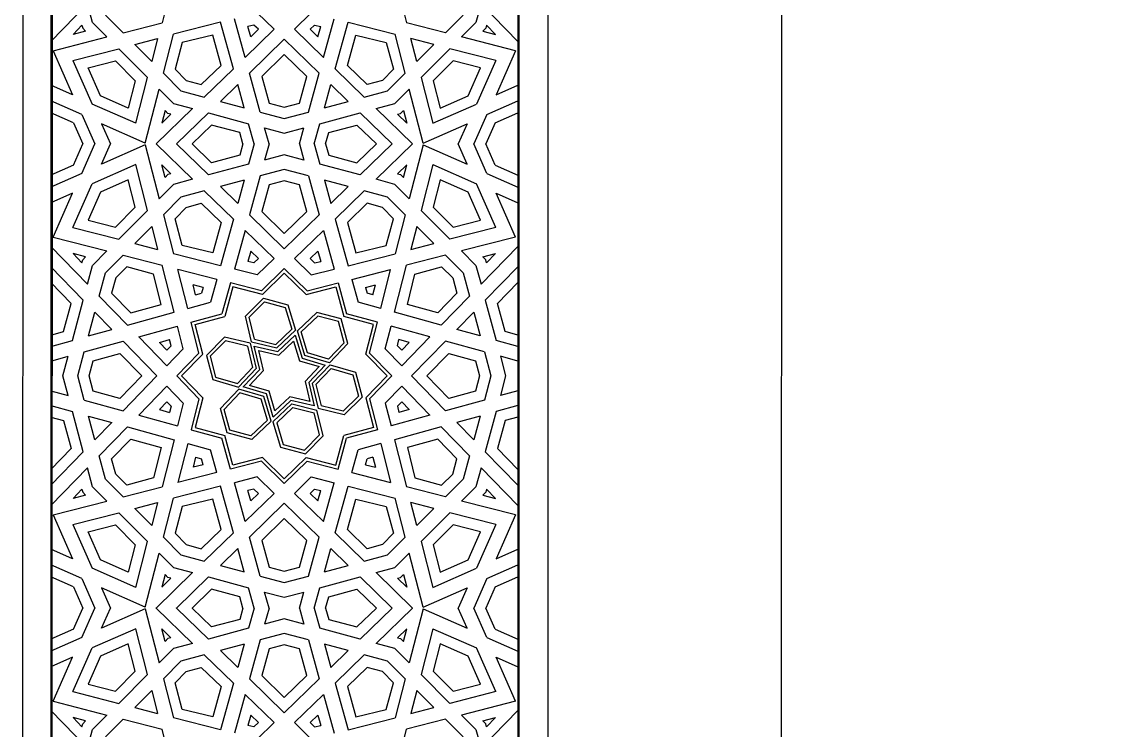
# Model space of a CAD drawing. Header units: inches. Extents: x 13054 to 48691, y 5623 to 20391.
# Drawn here: x 48358.98 to 48377.55, y 18855.07 to 18867.21 of the extents above; entities that cross this region are included whole.
import ezdxf

# ---------------------------------------------------------------- set-up
doc = ezdxf.new("R2010")
doc.units = ezdxf.units.IN
doc.header["$MEASUREMENT"] = 0

msp = doc.modelspace()

# ---------------------------------------------------------------- linework, layer by layer
at = {"transparency": 33554483}
for p, q in [((48359.01, 18889.046), (48358.984, 18793.533)), ((48359.51, 18888.546), (48359.484, 18793.533)), ((48372.006, 18876.043), (48371.984, 18793.53)), ((48367.484, 18873.069), (48367.484, 18865.116)), ((48367.484, 18873.069), (48367.484, 18865.116)), ((48361.595, 18868), (48361.391, 18867.194)), ((48365.374, 18868), (48365.578, 18867.194)), ((48359.484, 18866.871), (48360.113, 18867.519)), ((48360.2, 18867.196), (48360.113, 18867.519)), ((48366.856, 18867.519), (48366.769, 18867.196)), ((48367.484, 18866.871), (48366.856, 18867.519)), ((48360.446, 18866.95), (48360.2, 18867.196)), ((48360.721, 18867.021), (48360.419, 18867.322)), ((48360.721, 18867.021), (48361.391, 18867.194)), ((48362.392, 18867.203), (48361.586, 18866.999)), ((48362.613, 18866.404), (48362.392, 18867.203)), ((48362.813, 18866.598), (48362.629, 18867.262)), ((48363.309, 18867.081), (48363.021, 18867.361)), ((48363.66, 18867.081), (48363.948, 18867.361)), ((48364.156, 18866.598), (48364.34, 18867.262)), ((48364.356, 18866.404), (48364.577, 18867.203)), ((48364.577, 18867.203), (48365.383, 18866.999)), ((48366.248, 18867.021), (48365.578, 18867.194)), ((48366.55, 18867.322), (48366.248, 18867.021)), ((48366.769, 18867.196), (48366.523, 18866.95)), ((48359.864, 18866.993), (48360.018, 18867.15)), ((48360.081, 18867.049), (48359.864, 18866.993)), ((48360.018, 18867.15), (48360.031, 18867.099)), ((48360.031, 18867.099), (48360.081, 18867.049)), ((48362.813, 18866.598), (48363.309, 18867.081)), ((48362.965, 18867.154), (48362.861, 18867.127)), ((48362.909, 18866.954), (48362.861, 18867.127)), ((48362.909, 18866.954), (48363.04, 18867.081)), ((48363.04, 18867.081), (48362.965, 18867.154)), ((48364.156, 18866.598), (48363.66, 18867.081)), ((48363.929, 18867.081), (48364.004, 18867.154)), ((48364.06, 18866.954), (48363.929, 18867.081)), ((48364.004, 18867.154), (48364.108, 18867.127)), ((48364.06, 18866.954), (48364.108, 18867.127)), ((48366.937, 18867.099), (48366.888, 18867.049)), ((48366.888, 18867.049), (48367.105, 18866.993)), ((48366.951, 18867.15), (48366.937, 18867.099)), ((48367.105, 18866.993), (48366.951, 18867.15)), ((48359.523, 18866.71), (48360.446, 18866.95)), ((48360.921, 18866.82), (48361.314, 18866.922)), ((48361.212, 18866.529), (48360.921, 18866.82)), ((48361.314, 18866.922), (48361.212, 18866.529)), ((48361.412, 18866.329), (48361.586, 18866.999)), ((48361.737, 18866.854), (48361.614, 18866.396)), ((48362.26, 18866.982), (48361.737, 18866.854)), ((48362.403, 18866.462), (48362.26, 18866.982)), ((48362.887, 18866.33), (48363.484, 18866.911)), ((48364.082, 18866.33), (48363.484, 18866.911)), ((48364.566, 18866.462), (48364.708, 18866.982)), ((48364.708, 18866.982), (48365.232, 18866.854)), ((48365.232, 18866.854), (48365.355, 18866.396)), ((48365.556, 18866.329), (48365.383, 18866.999)), ((48365.757, 18866.529), (48365.655, 18866.922)), ((48366.048, 18866.82), (48365.655, 18866.922)), ((48366.048, 18866.82), (48365.757, 18866.529)), ((48367.446, 18866.71), (48366.523, 18866.95)), ((48359.523, 18866.71), (48359.853, 18865.96)), ((48359.862, 18866.546), (48360.647, 18866.749)), ((48361.141, 18866.255), (48360.647, 18866.749)), ((48363.484, 18866.649), (48363.098, 18866.273)), ((48363.871, 18866.273), (48363.484, 18866.649)), ((48366.322, 18866.749), (48365.828, 18866.255)), ((48367.107, 18866.546), (48366.322, 18866.749)), ((48367.446, 18866.71), (48367.116, 18865.96)), ((48359.862, 18866.546), (48360.191, 18865.799)), ((48360.123, 18866.419), (48360.59, 18866.54)), ((48360.59, 18866.54), (48360.932, 18866.198)), ((48362.063, 18866.133), (48362.403, 18866.462)), ((48364.906, 18866.133), (48364.566, 18866.462)), ((48366.379, 18866.54), (48366.036, 18866.198)), ((48366.846, 18866.419), (48366.379, 18866.54)), ((48367.107, 18866.546), (48366.778, 18865.799)), ((48360.333, 18865.941), (48360.123, 18866.419)), ((48361.412, 18866.329), (48361.714, 18866.027)), ((48361.614, 18866.396), (48361.803, 18866.204)), ((48362.114, 18865.92), (48362.613, 18866.404)), ((48363.072, 18865.663), (48362.887, 18866.33)), ((48363.098, 18866.273), (48363.224, 18865.817)), ((48363.745, 18865.817), (48363.871, 18866.273)), ((48363.897, 18865.663), (48364.082, 18866.33)), ((48364.855, 18865.92), (48364.356, 18866.404)), ((48365.355, 18866.396), (48365.166, 18866.204)), ((48365.254, 18866.027), (48365.556, 18866.329)), ((48366.636, 18865.941), (48366.846, 18866.419)), ((48359.853, 18865.96), (48359.484, 18866.125)), ((48360.932, 18866.198), (48360.811, 18865.731)), ((48360.938, 18865.47), (48361.141, 18866.255)), ((48361.803, 18866.204), (48362.063, 18866.133)), ((48362.389, 18865.846), (48362.688, 18866.136)), ((48362.798, 18865.736), (48362.688, 18866.136)), ((48364.171, 18865.736), (48364.281, 18866.136)), ((48364.58, 18865.846), (48364.281, 18866.136)), ((48365.166, 18866.204), (48364.906, 18866.133)), ((48365.828, 18866.255), (48366.031, 18865.47)), ((48366.036, 18866.198), (48366.157, 18865.731)), ((48367.116, 18865.96), (48367.484, 18866.125)), ((48360.811, 18865.731), (48360.333, 18865.941)), ((48361.102, 18865.131), (48361.341, 18866.054)), ((48361.341, 18866.054), (48361.588, 18865.808)), ((48361.714, 18866.027), (48362.114, 18865.92)), ((48364.855, 18865.92), (48365.254, 18866.027)), ((48365.381, 18865.808), (48365.627, 18866.054)), ((48365.867, 18865.131), (48365.627, 18866.054)), ((48366.157, 18865.731), (48366.636, 18865.941)), ((48360.013, 18865.621), (48359.484, 18865.857)), ((48360.938, 18865.47), (48360.191, 18865.799)), ((48361.287, 18865.116), (48361.91, 18865.721)), ((48361.588, 18865.808), (48361.91, 18865.721)), ((48362.389, 18865.846), (48362.798, 18865.736)), ((48363.224, 18865.817), (48363.484, 18865.747)), ((48363.484, 18865.747), (48363.745, 18865.817)), ((48364.171, 18865.736), (48364.58, 18865.846)), ((48365.058, 18865.721), (48365.381, 18865.808)), ((48365.682, 18865.116), (48365.058, 18865.721)), ((48366.031, 18865.47), (48366.778, 18865.799)), ((48366.956, 18865.621), (48367.484, 18865.857)), ((48359.499, 18865.645), (48359.484, 18865.652)), ((48359.871, 18865.479), (48359.484, 18865.652)), ((48360.013, 18865.621), (48360.239, 18865.116)), ((48361.441, 18865.689), (48361.385, 18865.472)), ((48361.385, 18865.472), (48361.542, 18865.626)), ((48361.491, 18865.639), (48361.441, 18865.689)), ((48361.542, 18865.626), (48361.491, 18865.639)), ((48361.637, 18865.116), (48362.185, 18865.648)), ((48362.185, 18865.648), (48362.874, 18865.463)), ((48363.072, 18865.663), (48363.484, 18865.552)), ((48363.484, 18865.552), (48363.897, 18865.663)), ((48364.095, 18865.463), (48364.784, 18865.648)), ((48365.331, 18865.116), (48364.784, 18865.648)), ((48365.426, 18865.626), (48365.478, 18865.639)), ((48365.584, 18865.472), (48365.426, 18865.626)), ((48365.478, 18865.639), (48365.528, 18865.689)), ((48365.528, 18865.689), (48365.584, 18865.472)), ((48366.956, 18865.621), (48366.73, 18865.116)), ((48367.098, 18865.479), (48367.484, 18865.652)), ((48359.871, 18865.479), (48360.033, 18865.116)), ((48360.352, 18865.461), (48360.506, 18865.116)), ((48361.102, 18865.131), (48360.352, 18865.461)), ((48362.239, 18865.439), (48361.907, 18865.116)), ((48362.722, 18865.31), (48362.239, 18865.439)), ((48362.97, 18865.116), (48362.874, 18865.463)), ((48363.148, 18865.39), (48363.484, 18865.3)), ((48363.224, 18865.116), (48363.148, 18865.39)), ((48363.484, 18865.3), (48363.821, 18865.39)), ((48363.745, 18865.116), (48363.821, 18865.39)), ((48363.999, 18865.116), (48364.095, 18865.463)), ((48364.247, 18865.31), (48364.729, 18865.439)), ((48364.729, 18865.439), (48365.062, 18865.116)), ((48365.867, 18865.131), (48366.617, 18865.461)), ((48366.617, 18865.461), (48366.463, 18865.116)), ((48367.098, 18865.479), (48366.936, 18865.116)), ((48362.775, 18865.116), (48362.722, 18865.31)), ((48364.193, 18865.116), (48364.247, 18865.31)), ((48359.871, 18864.752), (48360.033, 18865.116)), ((48360.013, 18864.61), (48360.239, 18865.116)), ((48360.033, 18865.117), (48360.033, 18865.116)), ((48360.238, 18865.117), (48360.239, 18865.116)), ((48360.352, 18864.771), (48360.506, 18865.116)), ((48361.102, 18865.101), (48360.352, 18864.771)), ((48360.506, 18865.117), (48360.506, 18865.116)), ((48361.102, 18865.101), (48361.341, 18864.177)), ((48361.287, 18865.116), (48361.288, 18865.117)), ((48361.287, 18865.116), (48361.91, 18864.51)), ((48361.637, 18865.116), (48361.638, 18865.117)), ((48361.637, 18865.116), (48362.185, 18864.584)), ((48361.908, 18865.117), (48361.907, 18865.116)), ((48362.239, 18864.792), (48361.907, 18865.116)), ((48362.775, 18865.116), (48362.722, 18864.922)), ((48362.97, 18865.116), (48362.874, 18864.768)), ((48362.97, 18865.116), (48362.97, 18865.117)), ((48363.224, 18865.116), (48363.148, 18864.841)), ((48363.224, 18865.116), (48363.223, 18865.117)), ((48363.745, 18865.116), (48363.746, 18865.117)), ((48363.745, 18865.116), (48363.821, 18864.841)), ((48363.999, 18865.116), (48363.999, 18865.117)), ((48363.999, 18865.116), (48364.095, 18864.768)), ((48364.193, 18865.116), (48364.247, 18864.922)), ((48364.729, 18864.792), (48365.062, 18865.116)), ((48365.331, 18865.116), (48364.784, 18864.584)), ((48365.682, 18865.116), (48365.058, 18864.51)), ((48365.061, 18865.117), (48365.062, 18865.116)), ((48365.331, 18865.116), (48365.33, 18865.117)), ((48365.867, 18865.101), (48365.627, 18864.177)), ((48365.682, 18865.116), (48365.681, 18865.117)), ((48365.867, 18865.101), (48366.617, 18864.771)), ((48366.463, 18865.117), (48366.463, 18865.116)), ((48366.617, 18864.771), (48366.463, 18865.116)), ((48366.73, 18865.117), (48366.73, 18865.116)), ((48366.956, 18864.61), (48366.73, 18865.116)), ((48366.936, 18865.117), (48366.936, 18865.116)), ((48367.098, 18864.752), (48366.936, 18865.116)), ((48367.484, 18865.116), (48367.484, 18857.162)), ((48367.484, 18865.116), (48367.484, 18857.162)), ((48362.722, 18864.922), (48362.239, 18864.792)), ((48363.484, 18864.932), (48363.148, 18864.841)), ((48363.821, 18864.841), (48363.484, 18864.932)), ((48364.247, 18864.922), (48364.729, 18864.792)), ((48359.871, 18864.752), (48359.484, 18864.58)), ((48360.013, 18864.61), (48359.484, 18864.374)), ((48360.938, 18864.762), (48360.191, 18864.433)), ((48361.141, 18863.977), (48360.938, 18864.762)), ((48361.441, 18864.542), (48361.385, 18864.759)), ((48361.385, 18864.759), (48361.542, 18864.606)), ((48361.491, 18864.592), (48361.441, 18864.542)), ((48361.542, 18864.606), (48361.491, 18864.592)), ((48362.874, 18864.768), (48362.185, 18864.584)), ((48363.484, 18864.679), (48363.072, 18864.568)), ((48363.897, 18864.568), (48363.484, 18864.679)), ((48364.784, 18864.584), (48364.095, 18864.768)), ((48365.584, 18864.759), (48365.426, 18864.606)), ((48365.426, 18864.606), (48365.478, 18864.592)), ((48365.478, 18864.592), (48365.528, 18864.542)), ((48365.528, 18864.542), (48365.584, 18864.759)), ((48366.031, 18864.762), (48365.828, 18863.977)), ((48366.031, 18864.762), (48366.778, 18864.433)), ((48366.956, 18864.61), (48367.484, 18864.374)), ((48367.098, 18864.752), (48367.484, 18864.58)), ((48359.862, 18863.685), (48360.191, 18864.433)), ((48360.811, 18864.501), (48360.333, 18864.29)), ((48360.932, 18864.034), (48360.811, 18864.501)), ((48361.588, 18864.424), (48361.341, 18864.177)), ((48361.91, 18864.51), (48361.588, 18864.424)), ((48362.798, 18864.495), (48362.389, 18864.385)), ((48362.798, 18864.495), (48362.688, 18864.095)), ((48363.072, 18864.568), (48362.887, 18863.901)), ((48363.224, 18864.415), (48363.098, 18863.958)), ((48363.484, 18864.485), (48363.224, 18864.415)), ((48363.745, 18864.415), (48363.484, 18864.485)), ((48363.871, 18863.958), (48363.745, 18864.415)), ((48363.897, 18864.568), (48364.082, 18863.901)), ((48364.58, 18864.385), (48364.171, 18864.495)), ((48364.171, 18864.495), (48364.281, 18864.095)), ((48365.381, 18864.424), (48365.058, 18864.51)), ((48365.627, 18864.177), (48365.381, 18864.424)), ((48366.157, 18864.501), (48366.036, 18864.034)), ((48366.636, 18864.29), (48366.157, 18864.501)), ((48367.107, 18863.685), (48366.778, 18864.433)), ((48359.853, 18864.271), (48359.484, 18864.107)), ((48359.523, 18863.521), (48359.853, 18864.271)), ((48360.333, 18864.29), (48360.123, 18863.812)), ((48362.114, 18864.312), (48361.714, 18864.205)), ((48362.114, 18864.312), (48362.613, 18863.827)), ((48362.389, 18864.385), (48362.688, 18864.095)), ((48364.58, 18864.385), (48364.281, 18864.095)), ((48364.855, 18864.312), (48364.356, 18863.827)), ((48365.254, 18864.205), (48364.855, 18864.312)), ((48366.846, 18863.812), (48366.636, 18864.29)), ((48367.116, 18864.271), (48367.484, 18864.107)), ((48367.446, 18863.521), (48367.116, 18864.271)), ((48360.59, 18863.691), (48360.932, 18864.034)), ((48361.714, 18864.205), (48361.412, 18863.903)), ((48361.803, 18864.027), (48362.063, 18864.099)), ((48362.063, 18864.099), (48362.403, 18863.769)), ((48364.906, 18864.099), (48364.566, 18863.769)), ((48365.166, 18864.027), (48364.906, 18864.099)), ((48365.556, 18863.903), (48365.254, 18864.205)), ((48366.036, 18864.034), (48366.379, 18863.691)), ((48360.647, 18863.482), (48361.141, 18863.977)), ((48361.412, 18863.903), (48361.586, 18863.232)), ((48361.614, 18863.835), (48361.803, 18864.027)), ((48362.887, 18863.901), (48363.484, 18863.321)), ((48363.098, 18863.958), (48363.484, 18863.583)), ((48363.484, 18863.583), (48363.871, 18863.958)), ((48364.082, 18863.901), (48363.484, 18863.321)), ((48365.355, 18863.835), (48365.166, 18864.027)), ((48365.556, 18863.903), (48365.383, 18863.232)), ((48366.322, 18863.482), (48365.828, 18863.977)), ((48359.862, 18863.685), (48360.647, 18863.482)), ((48360.123, 18863.812), (48360.59, 18863.691)), ((48360.921, 18863.411), (48361.212, 18863.702)), ((48361.212, 18863.702), (48361.314, 18863.309)), ((48361.737, 18863.377), (48361.614, 18863.835)), ((48362.403, 18863.769), (48362.26, 18863.249)), ((48362.613, 18863.827), (48362.392, 18863.029)), ((48364.356, 18863.827), (48364.577, 18863.029)), ((48364.566, 18863.769), (48364.708, 18863.249)), ((48365.232, 18863.377), (48365.355, 18863.835)), ((48365.757, 18863.702), (48365.655, 18863.309)), ((48366.048, 18863.411), (48365.757, 18863.702)), ((48367.107, 18863.685), (48366.322, 18863.482)), ((48366.379, 18863.691), (48366.846, 18863.812)), ((48359.523, 18863.521), (48360.446, 18863.282)), ((48362.813, 18863.633), (48362.629, 18862.969)), ((48362.813, 18863.633), (48363.309, 18863.151)), ((48364.156, 18863.633), (48363.66, 18863.151)), ((48364.156, 18863.633), (48364.34, 18862.969)), ((48367.446, 18863.521), (48366.523, 18863.282)), ((48359.484, 18863.36), (48360.113, 18862.713)), ((48360.921, 18863.411), (48361.314, 18863.309)), ((48362.26, 18863.249), (48361.737, 18863.377)), ((48364.708, 18863.249), (48365.232, 18863.377)), ((48365.655, 18863.309), (48366.048, 18863.411)), ((48367.484, 18863.36), (48366.856, 18862.713)), ((48360.081, 18863.182), (48359.864, 18863.239)), ((48359.864, 18863.239), (48360.018, 18863.081)), ((48360.018, 18863.081), (48360.031, 18863.132)), ((48360.031, 18863.132), (48360.081, 18863.182)), ((48360.2, 18863.035), (48360.446, 18863.282)), ((48360.419, 18862.909), (48360.721, 18863.211)), ((48360.721, 18863.211), (48361.391, 18863.037)), ((48362.392, 18863.029), (48361.586, 18863.232)), ((48362.909, 18863.277), (48362.861, 18863.104)), ((48362.965, 18863.078), (48362.861, 18863.104)), ((48362.909, 18863.277), (48363.04, 18863.151)), ((48363.04, 18863.151), (48362.965, 18863.078)), ((48363.309, 18863.151), (48363.021, 18862.87)), ((48363.66, 18863.151), (48363.948, 18862.87)), ((48364.06, 18863.277), (48363.929, 18863.151)), ((48363.929, 18863.151), (48364.004, 18863.078)), ((48364.004, 18863.078), (48364.108, 18863.104)), ((48364.06, 18863.277), (48364.108, 18863.104)), ((48364.577, 18863.029), (48365.383, 18863.232)), ((48366.248, 18863.211), (48365.578, 18863.037)), ((48366.248, 18863.211), (48366.55, 18862.909)), ((48366.523, 18863.282), (48366.769, 18863.035)), ((48366.888, 18863.182), (48367.105, 18863.239)), ((48366.937, 18863.132), (48366.888, 18863.182)), ((48366.951, 18863.081), (48366.937, 18863.132)), ((48367.105, 18863.239), (48366.951, 18863.081)), ((48359.484, 18863.01), (48360.04, 18862.438)), ((48360.113, 18862.713), (48360.2, 18863.035)), ((48360.788, 18863.009), (48360.596, 18862.82)), ((48361.246, 18862.887), (48360.788, 18863.009)), ((48361.595, 18862.231), (48361.391, 18863.037)), ((48361.83, 18862.296), (48361.662, 18862.962)), ((48362.327, 18862.793), (48361.662, 18862.962)), ((48363.021, 18862.87), (48362.629, 18862.969)), ((48363.484, 18862.98), (48363.093, 18862.6)), ((48363.484, 18862.98), (48363.876, 18862.6)), ((48363.948, 18862.87), (48364.34, 18862.969)), ((48364.642, 18862.793), (48365.307, 18862.962)), ((48365.139, 18862.296), (48365.307, 18862.962)), ((48365.374, 18862.231), (48365.578, 18863.037)), ((48365.723, 18862.887), (48366.181, 18863.009)), ((48366.181, 18863.009), (48366.373, 18862.82)), ((48366.769, 18863.035), (48366.856, 18862.713)), ((48367.484, 18863.01), (48366.929, 18862.438)), ((48359.831, 18862.384), (48359.484, 18862.74)), ((48360.311, 18862.509), (48360.419, 18862.909)), ((48360.596, 18862.82), (48360.525, 18862.56)), ((48361.374, 18862.363), (48361.246, 18862.887)), ((48362.327, 18862.793), (48362.219, 18862.404)), ((48362.564, 18862.734), (48362.417, 18862.206)), ((48363.093, 18862.6), (48362.564, 18862.734)), ((48363.484, 18862.902), (48363.11, 18862.538)), ((48363.484, 18862.902), (48363.859, 18862.538)), ((48363.876, 18862.6), (48364.405, 18862.734)), ((48364.405, 18862.734), (48364.551, 18862.206)), ((48364.642, 18862.793), (48364.75, 18862.404)), ((48365.595, 18862.363), (48365.723, 18862.887)), ((48366.373, 18862.82), (48366.444, 18862.56)), ((48366.55, 18862.909), (48366.657, 18862.509)), ((48367.138, 18862.384), (48367.484, 18862.74)), ((48360.525, 18862.56), (48360.854, 18862.22)), ((48361.965, 18862.529), (48361.921, 18862.702)), ((48362.095, 18862.658), (48361.921, 18862.702)), ((48361.965, 18862.529), (48362.067, 18862.557)), ((48362.095, 18862.658), (48362.067, 18862.557)), ((48362.603, 18862.666), (48362.463, 18862.16)), ((48363.11, 18862.538), (48362.603, 18862.666)), ((48363.859, 18862.538), (48364.366, 18862.666)), ((48364.366, 18862.666), (48364.506, 18862.16)), ((48364.874, 18862.658), (48365.048, 18862.702)), ((48364.874, 18862.658), (48364.902, 18862.557)), ((48365.004, 18862.529), (48364.902, 18862.557)), ((48365.004, 18862.529), (48365.048, 18862.702)), ((48366.444, 18862.56), (48366.115, 18862.22)), ((48359.702, 18861.902), (48359.831, 18862.384)), ((48359.855, 18861.749), (48360.04, 18862.438)), ((48360.311, 18862.509), (48360.796, 18862.01)), ((48360.854, 18862.22), (48361.374, 18862.363)), ((48361.83, 18862.296), (48362.219, 18862.404)), ((48362.819, 18862.165), (48363.131, 18862.474)), ((48362.881, 18862.147), (48363.147, 18862.411)), ((48363.131, 18862.474), (48363.547, 18862.361)), ((48363.147, 18862.411), (48363.502, 18862.315)), ((48363.547, 18862.361), (48363.678, 18861.924)), ((48365.139, 18862.296), (48364.75, 18862.404)), ((48366.115, 18862.22), (48365.595, 18862.363)), ((48366.657, 18862.509), (48366.173, 18862.01)), ((48366.929, 18862.438), (48367.114, 18861.749)), ((48367.267, 18861.902), (48367.138, 18862.384)), ((48360.128, 18861.825), (48360.238, 18862.234)), ((48360.238, 18862.234), (48360.528, 18861.936)), ((48360.796, 18862.01), (48361.595, 18862.231)), ((48361.89, 18862.06), (48362.417, 18862.206)), ((48363.502, 18862.315), (48363.614, 18861.941)), ((48364.041, 18862.229), (48363.71, 18861.915)), ((48364.458, 18862.119), (48364.041, 18862.229)), ((48365.079, 18862.06), (48364.551, 18862.206)), ((48366.173, 18862.01), (48365.374, 18862.231)), ((48366.731, 18862.234), (48366.441, 18861.936)), ((48366.731, 18862.234), (48366.841, 18861.825)), ((48360.99, 18861.81), (48361.654, 18861.994)), ((48361.753, 18861.603), (48361.654, 18861.994)), ((48362.023, 18861.53), (48361.89, 18862.06)), ((48361.958, 18862.02), (48362.463, 18862.16)), ((48362.086, 18861.514), (48361.958, 18862.02)), ((48362.925, 18861.722), (48362.819, 18862.165)), ((48362.972, 18861.769), (48362.881, 18862.147)), ((48364.057, 18862.167), (48363.773, 18861.898)), ((48364.413, 18862.072), (48364.057, 18862.167)), ((48364.511, 18861.71), (48364.413, 18862.072)), ((48364.573, 18861.694), (48364.458, 18862.119)), ((48365.011, 18862.02), (48364.506, 18862.16)), ((48364.883, 18861.514), (48365.011, 18862.02)), ((48364.945, 18861.53), (48365.079, 18862.06)), ((48365.216, 18861.603), (48365.315, 18861.994)), ((48365.979, 18861.81), (48365.315, 18861.994)), ((48359.484, 18861.841), (48359.702, 18861.902)), ((48360.128, 18861.825), (48360.528, 18861.936)), ((48360.99, 18861.81), (48361.473, 18861.314)), ((48362.459, 18861.804), (48362.149, 18861.493)), ((48362.901, 18861.699), (48362.459, 18861.804)), ((48363.339, 18861.681), (48363.614, 18861.941)), ((48363.356, 18861.619), (48363.678, 18861.924)), ((48363.372, 18861.557), (48363.673, 18861.841)), ((48363.673, 18861.841), (48363.791, 18861.445)), ((48363.836, 18861.49), (48363.71, 18861.915)), ((48363.881, 18861.536), (48363.773, 18861.898)), ((48365.979, 18861.81), (48365.496, 18861.314)), ((48366.841, 18861.825), (48366.441, 18861.936)), ((48367.484, 18861.841), (48367.267, 18861.902)), ((48359.484, 18861.647), (48359.855, 18861.749)), ((48360.055, 18861.551), (48360.722, 18861.736)), ((48360.722, 18861.736), (48361.303, 18861.139)), ((48361.346, 18861.714), (48361.519, 18861.762)), ((48361.346, 18861.714), (48361.473, 18861.583)), ((48361.473, 18861.583), (48361.546, 18861.658)), ((48361.546, 18861.658), (48361.519, 18861.762)), ((48362.476, 18861.742), (48362.212, 18861.476)), ((48362.855, 18861.652), (48362.476, 18861.742)), ((48362.855, 18861.652), (48362.942, 18861.284)), ((48362.901, 18861.699), (48363.004, 18861.268)), ((48362.925, 18861.722), (48363.356, 18861.619)), ((48362.97, 18861.653), (48363.372, 18861.557)), ((48363.066, 18861.251), (48362.97, 18861.653)), ((48362.972, 18861.769), (48363.339, 18861.681)), ((48363.389, 18861.495), (48363.645, 18861.738)), ((48363.645, 18861.738), (48363.745, 18861.4)), ((48364.244, 18861.428), (48364.511, 18861.71)), ((48364.261, 18861.364), (48364.573, 18861.694)), ((48365.423, 18861.658), (48365.45, 18861.762)), ((48365.496, 18861.583), (48365.423, 18861.658)), ((48365.623, 18861.714), (48365.45, 18861.762)), ((48365.623, 18861.714), (48365.496, 18861.583)), ((48366.247, 18861.736), (48365.666, 18861.139)), ((48366.914, 18861.551), (48366.247, 18861.736)), ((48367.484, 18861.647), (48367.114, 18861.749)), ((48359.484, 18861.393), (48359.782, 18861.476)), ((48359.692, 18861.139), (48359.782, 18861.476)), ((48359.944, 18861.139), (48360.055, 18861.551)), ((48360.208, 18861.399), (48360.665, 18861.525)), ((48360.665, 18861.525), (48361.041, 18861.139)), ((48361.473, 18861.314), (48361.753, 18861.603)), ((48361.643, 18861.139), (48362.023, 18861.53)), ((48361.722, 18861.139), (48362.086, 18861.514)), ((48362.149, 18861.493), (48362.262, 18861.076)), ((48362.212, 18861.476), (48362.308, 18861.121)), ((48363.046, 18861.577), (48363.389, 18861.495)), ((48363.128, 18861.234), (48363.046, 18861.577)), ((48363.791, 18861.445), (48364.187, 18861.327)), ((48364.261, 18861.364), (48363.836, 18861.49)), ((48364.244, 18861.428), (48363.881, 18861.536)), ((48365.247, 18861.139), (48364.883, 18861.514)), ((48365.326, 18861.139), (48364.945, 18861.53)), ((48365.496, 18861.314), (48365.216, 18861.603)), ((48365.928, 18861.139), (48366.304, 18861.525)), ((48366.304, 18861.525), (48366.76, 18861.399)), ((48366.914, 18861.551), (48367.025, 18861.139)), ((48367.187, 18861.476), (48367.277, 18861.139)), ((48367.484, 18861.393), (48367.187, 18861.476)), ((48360.139, 18861.139), (48360.208, 18861.399)), ((48362.942, 18861.284), (48362.683, 18861.01)), ((48363.004, 18861.268), (48362.7, 18860.946)), ((48362.782, 18860.951), (48363.066, 18861.251)), ((48363.745, 18861.4), (48364.083, 18861.299)), ((48364.083, 18861.299), (48363.841, 18861.043)), ((48364.187, 18861.327), (48363.903, 18861.027)), ((48364.269, 18861.332), (48363.965, 18861.01)), ((48364.286, 18861.268), (48364.027, 18860.994)), ((48364.269, 18861.332), (48364.705, 18861.202)), ((48364.286, 18861.268), (48364.659, 18861.157)), ((48366.76, 18861.399), (48366.83, 18861.139)), ((48359.782, 18860.802), (48359.692, 18861.139)), ((48360.055, 18860.726), (48359.944, 18861.139)), ((48360.208, 18860.879), (48360.139, 18861.139)), ((48361.041, 18861.139), (48360.665, 18860.752)), ((48360.722, 18860.542), (48361.303, 18861.139)), ((48361.643, 18861.139), (48362.023, 18860.747)), ((48361.722, 18861.139), (48362.086, 18860.764)), ((48362.262, 18861.076), (48362.7, 18860.946)), ((48362.308, 18861.121), (48362.683, 18861.01)), ((48362.886, 18860.978), (48363.128, 18861.234)), ((48364.659, 18861.157), (48364.755, 18860.794)), ((48364.705, 18861.202), (48364.818, 18860.777)), ((48365.247, 18861.139), (48364.883, 18860.764)), ((48365.326, 18861.139), (48364.945, 18860.747)), ((48366.247, 18860.542), (48365.666, 18861.139)), ((48366.304, 18860.752), (48365.928, 18861.139)), ((48366.83, 18861.139), (48366.76, 18860.879)), ((48367.025, 18861.139), (48366.914, 18860.726)), ((48367.277, 18861.139), (48367.187, 18860.802)), ((48359.484, 18860.884), (48359.782, 18860.802)), ((48360.665, 18860.752), (48360.208, 18860.879)), ((48360.99, 18860.467), (48361.473, 18860.964)), ((48361.473, 18860.964), (48361.753, 18860.675)), ((48362.394, 18860.582), (48362.708, 18860.914)), ((48363.133, 18860.787), (48362.708, 18860.914)), ((48363.178, 18860.833), (48362.782, 18860.951)), ((48363.223, 18860.878), (48362.886, 18860.978)), ((48363.324, 18860.54), (48363.223, 18860.878)), ((48363.841, 18861.043), (48363.923, 18860.701)), ((48363.903, 18861.027), (48363.999, 18860.625)), ((48363.965, 18861.01), (48364.067, 18860.579)), ((48364.027, 18860.994), (48364.114, 18860.626)), ((48365.496, 18860.964), (48365.216, 18860.675)), ((48365.979, 18860.467), (48365.496, 18860.964)), ((48366.76, 18860.879), (48366.304, 18860.752)), ((48367.484, 18860.884), (48367.187, 18860.802)), ((48360.055, 18860.726), (48360.722, 18860.542)), ((48361.346, 18860.564), (48361.473, 18860.694)), ((48361.473, 18860.694), (48361.546, 18860.619)), ((48362.023, 18860.747), (48361.89, 18860.218)), ((48362.086, 18860.764), (48361.958, 18860.258)), ((48362.457, 18860.566), (48362.725, 18860.85)), ((48363.088, 18860.742), (48362.725, 18860.85)), ((48363.195, 18860.38), (48363.088, 18860.742)), ((48363.259, 18860.363), (48363.133, 18860.787)), ((48363.296, 18860.436), (48363.178, 18860.833)), ((48363.597, 18860.72), (48363.296, 18860.436)), ((48363.58, 18860.782), (48363.324, 18860.54)), ((48363.923, 18860.701), (48363.58, 18860.782)), ((48363.999, 18860.625), (48363.597, 18860.72)), ((48364.755, 18860.794), (48364.494, 18860.535)), ((48364.818, 18860.777), (48364.512, 18860.473)), ((48364.883, 18860.764), (48365.011, 18860.258)), ((48364.945, 18860.747), (48365.079, 18860.218)), ((48365.496, 18860.694), (48365.423, 18860.619)), ((48365.623, 18860.564), (48365.496, 18860.694)), ((48366.914, 18860.726), (48366.247, 18860.542)), ((48359.484, 18860.631), (48359.855, 18860.528)), ((48360.04, 18859.839), (48359.855, 18860.528)), ((48361.346, 18860.564), (48361.519, 18860.516)), ((48361.546, 18860.619), (48361.519, 18860.516)), ((48361.753, 18860.675), (48361.654, 18860.283)), ((48362.505, 18860.165), (48362.394, 18860.582)), ((48362.551, 18860.211), (48362.457, 18860.566)), ((48363.291, 18860.354), (48363.613, 18860.659)), ((48363.355, 18860.337), (48363.63, 18860.597)), ((48363.613, 18860.659), (48364.044, 18860.556)), ((48363.63, 18860.597), (48363.997, 18860.509)), ((48364.088, 18860.129), (48363.997, 18860.509)), ((48364.15, 18860.111), (48364.044, 18860.556)), ((48364.512, 18860.473), (48364.067, 18860.579)), ((48364.494, 18860.535), (48364.114, 18860.626)), ((48365.216, 18860.675), (48365.315, 18860.283)), ((48365.423, 18860.619), (48365.45, 18860.516)), ((48365.623, 18860.564), (48365.45, 18860.516)), ((48367.114, 18860.528), (48366.929, 18859.839)), ((48367.484, 18860.631), (48367.114, 18860.528)), ((48359.484, 18860.436), (48359.702, 18860.376)), ((48359.702, 18860.376), (48359.831, 18859.894)), ((48360.238, 18860.043), (48360.128, 18860.453)), ((48360.128, 18860.453), (48360.528, 18860.342)), ((48360.238, 18860.043), (48360.528, 18860.342)), ((48360.99, 18860.467), (48361.654, 18860.283)), ((48363.195, 18860.38), (48362.913, 18860.112)), ((48363.259, 18860.363), (48362.929, 18860.05)), ((48363.291, 18860.354), (48363.421, 18859.918)), ((48363.355, 18860.337), (48363.466, 18859.964)), ((48365.979, 18860.467), (48365.315, 18860.283)), ((48366.841, 18860.453), (48366.441, 18860.342)), ((48366.731, 18860.043), (48366.441, 18860.342)), ((48366.841, 18860.453), (48366.731, 18860.043)), ((48367.267, 18860.376), (48367.138, 18859.894)), ((48367.484, 18860.436), (48367.267, 18860.376)), ((48360.311, 18859.769), (48360.796, 18860.268)), ((48360.796, 18860.268), (48361.595, 18860.047)), ((48361.89, 18860.218), (48362.417, 18860.072)), ((48361.958, 18860.258), (48362.463, 18860.118)), ((48362.929, 18860.05), (48362.505, 18860.165)), ((48362.913, 18860.112), (48362.551, 18860.211)), ((48365.011, 18860.258), (48364.506, 18860.118)), ((48365.079, 18860.218), (48364.551, 18860.072)), ((48366.173, 18860.268), (48365.374, 18860.047)), ((48366.657, 18859.769), (48366.173, 18860.268)), ((48360.525, 18859.717), (48360.854, 18860.058)), ((48360.854, 18860.058), (48361.374, 18859.915)), ((48361.595, 18860.047), (48361.391, 18859.24)), ((48361.83, 18859.981), (48361.662, 18859.316)), ((48361.83, 18859.981), (48362.219, 18859.874)), ((48362.564, 18859.544), (48362.417, 18860.072)), ((48362.603, 18859.612), (48362.463, 18860.118)), ((48363.466, 18859.964), (48363.829, 18859.868)), ((48363.829, 18859.868), (48364.088, 18860.129)), ((48363.846, 18859.805), (48364.15, 18860.111)), ((48364.366, 18859.612), (48364.506, 18860.118)), ((48364.405, 18859.544), (48364.551, 18860.072)), ((48365.139, 18859.981), (48364.75, 18859.874)), ((48365.139, 18859.981), (48365.307, 18859.316)), ((48365.374, 18860.047), (48365.578, 18859.24)), ((48366.115, 18860.058), (48365.595, 18859.915)), ((48366.444, 18859.717), (48366.115, 18860.058)), ((48359.831, 18859.894), (48359.484, 18859.537)), ((48359.484, 18859.268), (48360.04, 18859.839)), ((48360.419, 18859.369), (48360.311, 18859.769)), ((48361.374, 18859.915), (48361.246, 18859.391)), ((48362.327, 18859.484), (48362.219, 18859.874)), ((48363.421, 18859.918), (48363.846, 18859.805)), ((48364.642, 18859.484), (48364.75, 18859.874)), ((48365.595, 18859.915), (48365.723, 18859.391)), ((48366.657, 18859.769), (48366.55, 18859.369)), ((48367.484, 18859.268), (48366.929, 18859.839)), ((48367.138, 18859.894), (48367.484, 18859.537)), ((48360.596, 18859.458), (48360.525, 18859.717)), ((48361.965, 18859.749), (48361.921, 18859.575)), ((48362.095, 18859.619), (48361.921, 18859.575)), ((48361.965, 18859.749), (48362.067, 18859.721)), ((48362.095, 18859.619), (48362.067, 18859.721)), ((48363.093, 18859.678), (48362.564, 18859.544)), ((48363.11, 18859.74), (48362.603, 18859.612)), ((48363.484, 18859.297), (48363.093, 18859.678)), ((48363.484, 18859.376), (48363.11, 18859.74)), ((48363.484, 18859.376), (48363.859, 18859.74)), ((48363.484, 18859.297), (48363.876, 18859.678)), ((48363.859, 18859.74), (48364.366, 18859.612)), ((48363.876, 18859.678), (48364.405, 18859.544)), ((48364.874, 18859.619), (48364.902, 18859.721)), ((48364.874, 18859.619), (48365.048, 18859.575)), ((48365.004, 18859.749), (48364.902, 18859.721)), ((48365.004, 18859.749), (48365.048, 18859.575)), ((48366.373, 18859.458), (48366.444, 18859.717)), ((48359.484, 18858.918), (48360.113, 18859.565)), ((48360.2, 18859.242), (48360.113, 18859.565)), ((48360.788, 18859.269), (48360.596, 18859.458)), ((48361.246, 18859.391), (48360.788, 18859.269)), ((48362.327, 18859.484), (48361.662, 18859.316)), ((48363.021, 18859.408), (48362.629, 18859.309)), ((48363.309, 18859.127), (48363.021, 18859.408)), ((48363.66, 18859.127), (48363.948, 18859.408)), ((48363.948, 18859.408), (48364.34, 18859.309)), ((48364.642, 18859.484), (48365.307, 18859.316)), ((48365.723, 18859.391), (48366.181, 18859.269)), ((48366.181, 18859.269), (48366.373, 18859.458)), ((48366.856, 18859.565), (48366.769, 18859.242)), ((48367.484, 18858.918), (48366.856, 18859.565)), ((48360.446, 18858.996), (48360.2, 18859.242)), ((48360.721, 18859.067), (48360.419, 18859.369)), ((48360.721, 18859.067), (48361.391, 18859.24)), ((48362.392, 18859.249), (48361.586, 18859.045)), ((48362.613, 18858.451), (48362.392, 18859.249)), ((48362.813, 18858.645), (48362.629, 18859.309)), ((48364.156, 18858.645), (48364.34, 18859.309)), ((48364.356, 18858.451), (48364.577, 18859.249)), ((48364.577, 18859.249), (48365.383, 18859.045)), ((48366.248, 18859.067), (48365.578, 18859.24)), ((48366.55, 18859.369), (48366.248, 18859.067)), ((48366.769, 18859.242), (48366.523, 18858.996)), ((48359.864, 18859.039), (48360.018, 18859.197)), ((48360.081, 18859.095), (48359.864, 18859.039)), ((48360.018, 18859.197), (48360.031, 18859.145)), ((48360.031, 18859.145), (48360.081, 18859.095)), ((48361.412, 18858.375), (48361.586, 18859.045)), ((48362.26, 18859.028), (48361.737, 18858.9)), ((48362.403, 18858.508), (48362.26, 18859.028)), ((48362.813, 18858.645), (48363.309, 18859.127)), ((48362.965, 18859.2), (48362.861, 18859.174)), ((48362.909, 18859), (48362.861, 18859.174)), ((48362.909, 18859), (48363.04, 18859.127)), ((48363.04, 18859.127), (48362.965, 18859.2)), ((48364.156, 18858.645), (48363.66, 18859.127)), ((48363.929, 18859.127), (48364.004, 18859.2)), ((48364.06, 18859), (48363.929, 18859.127)), ((48364.004, 18859.2), (48364.108, 18859.174)), ((48364.06, 18859), (48364.108, 18859.174)), ((48364.566, 18858.508), (48364.708, 18859.028)), ((48364.708, 18859.028), (48365.232, 18858.9)), ((48365.556, 18858.375), (48365.383, 18859.045)), ((48366.937, 18859.145), (48366.888, 18859.095)), ((48366.888, 18859.095), (48367.105, 18859.039)), ((48366.951, 18859.197), (48366.937, 18859.145)), ((48367.105, 18859.039), (48366.951, 18859.197)), ((48359.523, 18858.757), (48360.446, 18858.996)), ((48360.921, 18858.867), (48361.314, 18858.968)), ((48361.212, 18858.575), (48360.921, 18858.867)), ((48361.314, 18858.968), (48361.212, 18858.575)), ((48361.737, 18858.9), (48361.614, 18858.443)), ((48362.887, 18858.376), (48363.484, 18858.957)), ((48364.082, 18858.376), (48363.484, 18858.957)), ((48365.232, 18858.9), (48365.355, 18858.443)), ((48365.757, 18858.575), (48365.655, 18858.968)), ((48366.048, 18858.867), (48365.655, 18858.968)), ((48366.048, 18858.867), (48365.757, 18858.575)), ((48367.446, 18858.757), (48366.523, 18858.996)), ((48359.523, 18858.757), (48359.853, 18858.007)), ((48359.862, 18858.592), (48360.647, 18858.796)), ((48361.141, 18858.301), (48360.647, 18858.796)), ((48363.484, 18858.695), (48363.098, 18858.319)), ((48363.871, 18858.319), (48363.484, 18858.695)), ((48366.322, 18858.796), (48365.828, 18858.301)), ((48367.107, 18858.592), (48366.322, 18858.796)), ((48367.446, 18858.757), (48367.116, 18858.007)), ((48359.862, 18858.592), (48360.191, 18857.845)), ((48360.123, 18858.466), (48360.59, 18858.587)), ((48360.333, 18857.987), (48360.123, 18858.466)), ((48360.59, 18858.587), (48360.932, 18858.244)), ((48362.063, 18858.179), (48362.403, 18858.508)), ((48364.906, 18858.179), (48364.566, 18858.508)), ((48366.379, 18858.587), (48366.036, 18858.244)), ((48366.846, 18858.466), (48366.379, 18858.587)), ((48366.636, 18857.987), (48366.846, 18858.466)), ((48367.107, 18858.592), (48366.778, 18857.845)), ((48360.938, 18857.516), (48361.141, 18858.301)), ((48361.412, 18858.375), (48361.714, 18858.073)), ((48361.614, 18858.443), (48361.803, 18858.251)), ((48362.114, 18857.966), (48362.613, 18858.451)), ((48363.072, 18857.709), (48362.887, 18858.376)), ((48363.098, 18858.319), (48363.224, 18857.863)), ((48363.745, 18857.863), (48363.871, 18858.319)), ((48363.897, 18857.709), (48364.082, 18858.376)), ((48364.855, 18857.966), (48364.356, 18858.451)), ((48365.355, 18858.443), (48365.166, 18858.251)), ((48365.254, 18858.073), (48365.556, 18858.375)), ((48365.828, 18858.301), (48366.031, 18857.516)), ((48359.853, 18858.007), (48359.484, 18858.171)), ((48360.932, 18858.244), (48360.811, 18857.777)), ((48361.102, 18857.177), (48361.341, 18858.101)), ((48361.341, 18858.101), (48361.588, 18857.854)), ((48361.803, 18858.251), (48362.063, 18858.179)), ((48362.389, 18857.892), (48362.688, 18858.183)), ((48362.798, 18857.783), (48362.688, 18858.183)), ((48364.171, 18857.783), (48364.281, 18858.183)), ((48364.58, 18857.892), (48364.281, 18858.183)), ((48365.166, 18858.251), (48364.906, 18858.179)), ((48365.381, 18857.854), (48365.627, 18858.101)), ((48365.867, 18857.177), (48365.627, 18858.101)), ((48366.036, 18858.244), (48366.157, 18857.777)), ((48367.116, 18858.007), (48367.484, 18858.171)), ((48360.013, 18857.667), (48359.484, 18857.904)), ((48360.811, 18857.777), (48360.333, 18857.987)), ((48361.714, 18858.073), (48362.114, 18857.966)), ((48364.855, 18857.966), (48365.254, 18858.073)), ((48366.157, 18857.777), (48366.636, 18857.987)), ((48366.956, 18857.667), (48367.484, 18857.904)), ((48360.938, 18857.516), (48360.191, 18857.845)), ((48361.287, 18857.162), (48361.91, 18857.768)), ((48361.441, 18857.736), (48361.385, 18857.519)), ((48361.491, 18857.686), (48361.441, 18857.736)), ((48361.588, 18857.854), (48361.91, 18857.768)), ((48362.389, 18857.892), (48362.798, 18857.783)), ((48363.224, 18857.863), (48363.484, 18857.793)), ((48363.484, 18857.793), (48363.745, 18857.863)), ((48364.171, 18857.783), (48364.58, 18857.892)), ((48365.058, 18857.768), (48365.381, 18857.854)), ((48365.682, 18857.162), (48365.058, 18857.768)), ((48365.478, 18857.686), (48365.528, 18857.736)), ((48365.528, 18857.736), (48365.584, 18857.519)), ((48366.031, 18857.516), (48366.778, 18857.845)), ((48359.499, 18857.691), (48359.484, 18857.698)), ((48359.871, 18857.525), (48359.484, 18857.698)), ((48360.013, 18857.667), (48360.239, 18857.162)), ((48361.385, 18857.519), (48361.542, 18857.672)), ((48361.542, 18857.672), (48361.491, 18857.686)), ((48361.637, 18857.162), (48362.185, 18857.694)), ((48362.185, 18857.694), (48362.874, 18857.51)), ((48363.072, 18857.709), (48363.484, 18857.599)), ((48363.484, 18857.599), (48363.897, 18857.709)), ((48364.095, 18857.51), (48364.784, 18857.694)), ((48365.331, 18857.162), (48364.784, 18857.694)), ((48365.426, 18857.672), (48365.478, 18857.686)), ((48365.584, 18857.519), (48365.426, 18857.672)), ((48366.956, 18857.667), (48366.73, 18857.162)), ((48367.098, 18857.525), (48367.484, 18857.698)), ((48359.871, 18857.525), (48360.033, 18857.162)), ((48360.352, 18857.507), (48360.506, 18857.162)), ((48361.102, 18857.177), (48360.352, 18857.507)), ((48362.239, 18857.485), (48361.907, 18857.162)), ((48362.722, 18857.356), (48362.239, 18857.485)), ((48362.775, 18857.162), (48362.722, 18857.356)), ((48362.97, 18857.162), (48362.874, 18857.51)), ((48363.148, 18857.436), (48363.484, 18857.346)), ((48363.224, 18857.162), (48363.148, 18857.436)), ((48363.484, 18857.346), (48363.821, 18857.436)), ((48363.745, 18857.162), (48363.821, 18857.436)), ((48363.999, 18857.162), (48364.095, 18857.51)), ((48364.193, 18857.162), (48364.247, 18857.356)), ((48364.247, 18857.356), (48364.729, 18857.485)), ((48364.729, 18857.485), (48365.062, 18857.162)), ((48365.867, 18857.177), (48366.617, 18857.507)), ((48366.617, 18857.507), (48366.463, 18857.162)), ((48367.098, 18857.525), (48366.936, 18857.162)), ((48359.871, 18856.799), (48360.033, 18857.162)), ((48360.013, 18856.657), (48360.239, 18857.162)), ((48360.033, 18857.163), (48360.033, 18857.162)), ((48360.238, 18857.163), (48360.239, 18857.162)), ((48360.352, 18856.817), (48360.506, 18857.162)), ((48360.506, 18857.163), (48360.506, 18857.162)), ((48361.287, 18857.162), (48361.288, 18857.163)), ((48361.287, 18857.162), (48361.91, 18856.556)), ((48361.637, 18857.162), (48361.638, 18857.163)), ((48361.637, 18857.162), (48362.185, 18856.63)), ((48361.908, 18857.163), (48361.907, 18857.162)), ((48362.239, 18856.839), (48361.907, 18857.162)), ((48362.775, 18857.162), (48362.722, 18856.968)), ((48362.97, 18857.162), (48362.874, 18856.814)), ((48362.97, 18857.162), (48362.97, 18857.163)), ((48363.224, 18857.162), (48363.148, 18856.888)), ((48363.224, 18857.162), (48363.223, 18857.163)), ((48363.745, 18857.162), (48363.746, 18857.163)), ((48363.745, 18857.162), (48363.821, 18856.888)), ((48363.999, 18857.162), (48363.999, 18857.163)), ((48363.999, 18857.162), (48364.095, 18856.814)), ((48364.193, 18857.162), (48364.247, 18856.968)), ((48364.729, 18856.839), (48365.062, 18857.162)), ((48365.331, 18857.162), (48364.784, 18856.63)), ((48365.682, 18857.162), (48365.058, 18856.556)), ((48365.061, 18857.163), (48365.062, 18857.162)), ((48365.331, 18857.162), (48365.33, 18857.163)), ((48365.682, 18857.162), (48365.681, 18857.163)), ((48366.463, 18857.163), (48366.463, 18857.162)), ((48366.617, 18856.817), (48366.463, 18857.162)), ((48366.73, 18857.163), (48366.73, 18857.162)), ((48366.956, 18856.657), (48366.73, 18857.162)), ((48366.936, 18857.163), (48366.936, 18857.162)), ((48367.098, 18856.799), (48366.936, 18857.162)), ((48367.484, 18857.162), (48367.484, 18849.208)), ((48367.484, 18857.162), (48367.484, 18849.208)), ((48361.102, 18857.147), (48360.352, 18856.817)), ((48361.102, 18857.147), (48361.341, 18856.223)), ((48363.484, 18856.978), (48363.148, 18856.888)), ((48363.821, 18856.888), (48363.484, 18856.978)), ((48365.867, 18857.147), (48365.627, 18856.223)), ((48365.867, 18857.147), (48366.617, 18856.817)), ((48359.871, 18856.799), (48359.484, 18856.626)), ((48360.938, 18856.808), (48360.191, 18856.479)), ((48361.141, 18856.023), (48360.938, 18856.808)), ((48361.441, 18856.588), (48361.385, 18856.805)), ((48361.385, 18856.805), (48361.542, 18856.652)), ((48362.874, 18856.814), (48362.185, 18856.63)), ((48362.722, 18856.968), (48362.239, 18856.839)), ((48364.784, 18856.63), (48364.095, 18856.814)), ((48364.247, 18856.968), (48364.729, 18856.839)), ((48365.584, 18856.805), (48365.426, 18856.652)), ((48365.528, 18856.588), (48365.584, 18856.805)), ((48366.031, 18856.808), (48365.828, 18856.023)), ((48366.031, 18856.808), (48366.778, 18856.479)), ((48367.098, 18856.799), (48367.484, 18856.626)), ((48360.013, 18856.657), (48359.484, 18856.42)), ((48361.491, 18856.638), (48361.441, 18856.588)), ((48361.542, 18856.652), (48361.491, 18856.638)), ((48363.072, 18856.615), (48362.887, 18855.948)), ((48363.484, 18856.725), (48363.072, 18856.615)), ((48363.897, 18856.615), (48363.484, 18856.725)), ((48363.897, 18856.615), (48364.082, 18855.948)), ((48365.426, 18856.652), (48365.478, 18856.638)), ((48365.478, 18856.638), (48365.528, 18856.588)), ((48366.956, 18856.657), (48367.484, 18856.42)), ((48359.862, 18855.732), (48360.191, 18856.479)), ((48360.811, 18856.547), (48360.333, 18856.337)), ((48360.932, 18856.08), (48360.811, 18856.547)), ((48361.588, 18856.47), (48361.341, 18856.223)), ((48361.91, 18856.556), (48361.588, 18856.47)), ((48362.798, 18856.541), (48362.389, 18856.432)), ((48362.389, 18856.432), (48362.688, 18856.142)), ((48362.798, 18856.541), (48362.688, 18856.142)), ((48363.224, 18856.461), (48363.098, 18856.005)), ((48363.484, 18856.531), (48363.224, 18856.461)), ((48363.745, 18856.461), (48363.484, 18856.531)), ((48363.871, 18856.005), (48363.745, 18856.461)), ((48364.58, 18856.432), (48364.171, 18856.541)), ((48364.171, 18856.541), (48364.281, 18856.142)), ((48364.58, 18856.432), (48364.281, 18856.142)), ((48365.381, 18856.47), (48365.058, 18856.556)), ((48365.627, 18856.223), (48365.381, 18856.47)), ((48366.157, 18856.547), (48366.036, 18856.08)), ((48366.636, 18856.337), (48366.157, 18856.547)), ((48367.107, 18855.732), (48366.778, 18856.479)), ((48359.853, 18856.318), (48359.484, 18856.153)), ((48359.523, 18855.567), (48359.853, 18856.318)), ((48360.333, 18856.337), (48360.123, 18855.858)), ((48361.714, 18856.251), (48361.412, 18855.949)), ((48362.114, 18856.358), (48361.714, 18856.251)), ((48362.114, 18856.358), (48362.613, 18855.873)), ((48364.855, 18856.358), (48364.356, 18855.873)), ((48365.254, 18856.251), (48364.855, 18856.358)), ((48365.556, 18855.949), (48365.254, 18856.251)), ((48366.846, 18855.858), (48366.636, 18856.337)), ((48367.116, 18856.318), (48367.484, 18856.153)), ((48367.446, 18855.567), (48367.116, 18856.318)), ((48360.59, 18855.737), (48360.932, 18856.08)), ((48361.614, 18855.881), (48361.803, 18856.073)), ((48361.803, 18856.073), (48362.063, 18856.145)), ((48362.063, 18856.145), (48362.403, 18855.816)), ((48364.906, 18856.145), (48364.566, 18855.816)), ((48365.166, 18856.073), (48364.906, 18856.145)), ((48365.355, 18855.881), (48365.166, 18856.073)), ((48366.036, 18856.08), (48366.379, 18855.737)), ((48360.123, 18855.858), (48360.59, 18855.737)), ((48360.647, 18855.528), (48361.141, 18856.023)), ((48361.412, 18855.949), (48361.586, 18855.279)), ((48361.737, 18855.424), (48361.614, 18855.881)), ((48362.613, 18855.873), (48362.392, 18855.075)), ((48362.887, 18855.948), (48363.484, 18855.367)), ((48363.098, 18856.005), (48363.484, 18855.629)), ((48363.484, 18855.629), (48363.871, 18856.005)), ((48364.082, 18855.948), (48363.484, 18855.367)), ((48364.356, 18855.873), (48364.577, 18855.075)), ((48365.232, 18855.424), (48365.355, 18855.881)), ((48365.556, 18855.949), (48365.383, 18855.279)), ((48366.322, 18855.528), (48365.828, 18856.023)), ((48366.379, 18855.737), (48366.846, 18855.858)), ((48359.862, 18855.732), (48360.647, 18855.528)), ((48360.921, 18855.457), (48361.212, 18855.749)), ((48361.212, 18855.749), (48361.314, 18855.356)), ((48362.403, 18855.816), (48362.26, 18855.296)), ((48362.813, 18855.679), (48362.629, 18855.015)), ((48362.813, 18855.679), (48363.309, 18855.197)), ((48364.156, 18855.679), (48363.66, 18855.197)), ((48364.156, 18855.679), (48364.34, 18855.015)), ((48364.566, 18855.816), (48364.708, 18855.296)), ((48365.757, 18855.749), (48365.655, 18855.356)), ((48366.048, 18855.457), (48365.757, 18855.749)), ((48367.107, 18855.732), (48366.322, 18855.528)), ((48359.523, 18855.567), (48360.446, 18855.328)), ((48367.446, 18855.567), (48366.523, 18855.328)), ((48359.484, 18855.406), (48360.113, 18854.759)), ((48360.2, 18855.082), (48360.446, 18855.328)), ((48360.921, 18855.457), (48361.314, 18855.356)), ((48362.26, 18855.296), (48361.737, 18855.424)), ((48362.909, 18855.324), (48362.861, 18855.15)), ((48362.909, 18855.324), (48363.04, 18855.197)), ((48364.06, 18855.324), (48363.929, 18855.197)), ((48364.06, 18855.324), (48364.108, 18855.15)), ((48364.708, 18855.296), (48365.232, 18855.424)), ((48365.655, 18855.356), (48366.048, 18855.457)), ((48366.523, 18855.328), (48366.769, 18855.082)), ((48367.484, 18855.406), (48366.856, 18854.759)), ((48360.081, 18855.229), (48359.864, 18855.285)), ((48359.864, 18855.285), (48360.018, 18855.127)), ((48360.018, 18855.127), (48360.031, 18855.179)), ((48360.031, 18855.179), (48360.081, 18855.229)), ((48360.419, 18854.955), (48360.721, 18855.257)), ((48360.721, 18855.257), (48361.391, 18855.084)), ((48362.392, 18855.075), (48361.586, 18855.279)), ((48362.965, 18855.124), (48362.861, 18855.15)), ((48363.04, 18855.197), (48362.965, 18855.124)), ((48363.309, 18855.197), (48363.021, 18854.916)), ((48363.66, 18855.197), (48363.948, 18854.916)), ((48363.929, 18855.197), (48364.004, 18855.124)), ((48364.004, 18855.124), (48364.108, 18855.15)), ((48364.577, 18855.075), (48365.383, 18855.279)), ((48366.248, 18855.257), (48365.578, 18855.084)), ((48366.248, 18855.257), (48366.55, 18854.955)), ((48366.888, 18855.229), (48367.105, 18855.285)), ((48366.937, 18855.179), (48366.888, 18855.229)), ((48366.951, 18855.127), (48366.937, 18855.179)), ((48367.105, 18855.285), (48366.951, 18855.127)), ((48360.113, 18854.759), (48360.2, 18855.082)), ((48361.595, 18854.278), (48361.391, 18855.084)), ((48365.374, 18854.278), (48365.578, 18855.084)), ((48366.769, 18855.082), (48366.856, 18854.759))]:
    msp.add_line(p, q, dxfattribs=at)
for points in [[(48359.51, 18888.546), (48359.484, 18881.023), (48359.484, 18873.069), (48359.484, 18865.116), (48359.484, 18857.162), (48359.484, 18849.208), (48359.484, 18841.255), (48359.484, 18833.301), (48359.484, 18825.347), (48359.484, 18817.394), (48359.484, 18809.44), (48359.484, 18801.487), (48359.484, 18793.533)], [(48443.386, 18880.524), (48367.508, 18880.544), (48367.484, 18793.531)], [(48445.924, 18793.51), (48445.947, 18880.023), (48368.007, 18880.044), (48367.984, 18793.531)]]:
    msp.add_lwpolyline(points, dxfattribs=at)

doc.saveas('drawing.dxf')
